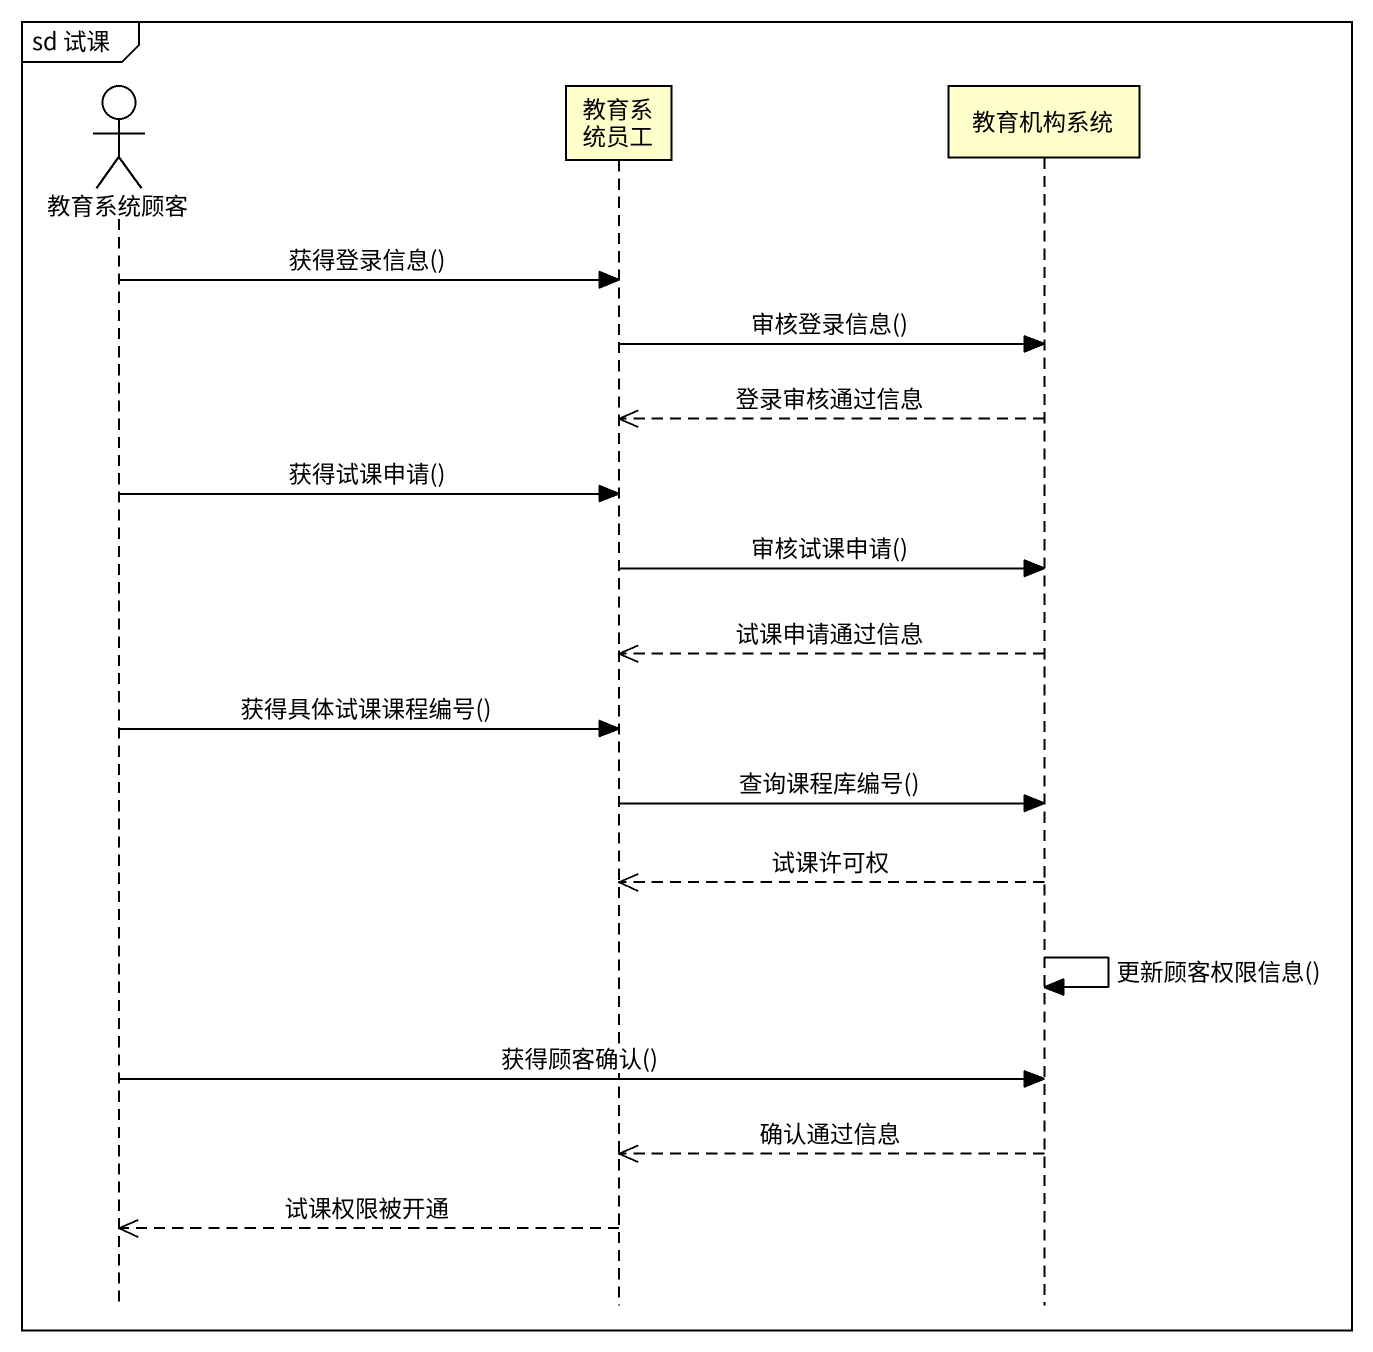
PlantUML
@startuml
mainframe sd 试课
hide footbox
actor 教育系统顾客
participant 教育系统员工
participant 教育机构系统

教育系统顾客 -> 教育系统员工 : 获得登录信息()
教育系统员工 -> 教育机构系统 : 审核登录信息()
教育机构系统 -->> 教育系统员工 : 登录审核通过信息
教育系统顾客 -> 教育系统员工 : 获得试课申请()
教育系统员工 -> 教育机构系统 : 审核试课申请()
教育机构系统 -->> 教育系统员工 : 试课申请通过信息
教育系统顾客 -> 教育系统员工 : 获得具体试课课程编号()
教育系统员工 -> 教育机构系统 : 查询课程库编号()
教育机构系统 -->> 教育系统员工 : 试课许可权
教育机构系统 -> 教育机构系统 : 更新顾客权限信息()
教育系统顾客 -> 教育机构系统 : 获得顾客确认()
教育机构系统 -->> 教育系统员工 : 确认通过信息
教育系统员工 -->> 教育系统顾客 : 试课权限被开通
@enduml
